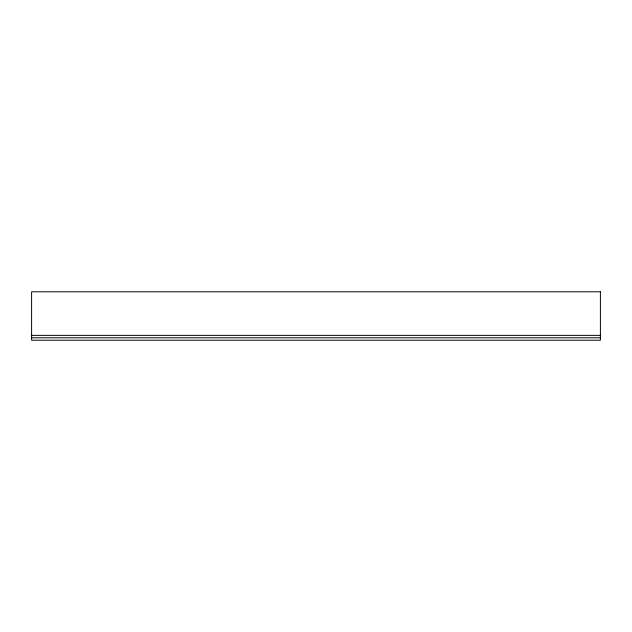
<?xml version="1.0" encoding="UTF-8"?>
<svg xmlns="http://www.w3.org/2000/svg" width="632" height="632" viewBox="0 0 632 632"><rect width="100%" height="100%" fill="white"/><g stroke="black" fill="none" stroke-linecap="round" stroke-linejoin="round"><path stroke-width="0.95" d="M31.6 335.363L600.4 335.363M31.6 337.78L600.4 337.78M600.4 291.794L31.6 291.794L31.6 340.206L600.4 340.206L600.4 291.794"/></g></svg>
